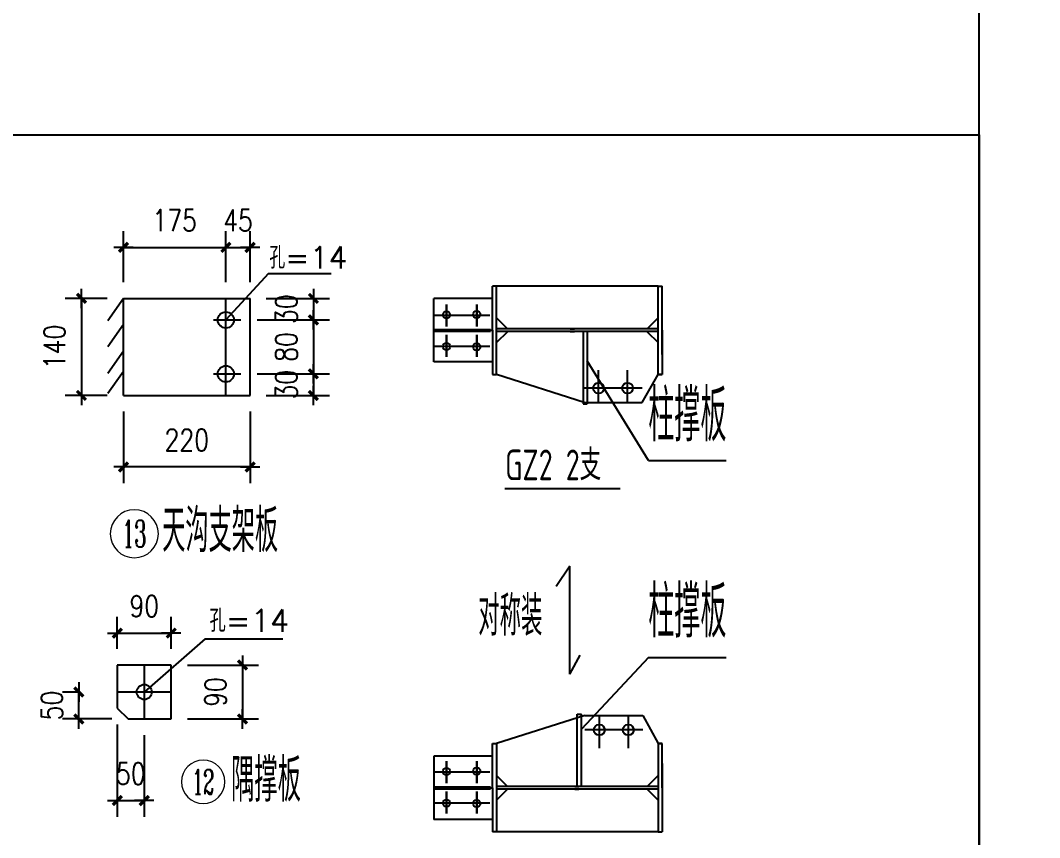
# Model space of a CAD drawing. Header units: millimetres. Extents: x 1471994 to 4527627, y -5186613 to -1927582.
# Drawn here: x 1489472 to 1495145, y -1985578 to -1981032 of the extents above; entities that cross this region are included whole.
import ezdxf
from ezdxf.enums import TextEntityAlignment as Align

# ---------------------------------------------------------------- set-up
doc = ezdxf.new("R2010")
doc.units = ezdxf.units.MM
doc.header["$LTSCALE"] = 1000
doc.header["$PDMODE"] = 34
doc.linetypes.add('CENTER', pattern=[50.8, 31.75, -6.35, 6.35, -6.35])
doc.layers.add('轴线层', color=1, linetype='CENTER', lineweight=15)
doc.layers.add('钢架', color=7, linetype='Continuous', lineweight=25)
doc.styles.add('COMPLEX', font='COMPLEX')
doc.styles.add('DIM_FONT', font='simplex.shx', dxfattribs={"width": 0.8, "bigfont": 'hztxt.shx'})
doc.styles.add('hz', font='gbenor.shx', dxfattribs={"width": 0.75, "height": 100, "bigfont": 'gbcbig.shx'})
doc.styles.get("Standard").update_dxf_attribs({"font": 'txt', "bigfont": 'gbcbig.shx'})
doc.styles.add('TSSD_Label', font='Tssdeng.shx', dxfattribs={"width": 0.7, "bigfont": 'hztxt.shx'})
doc.dimstyles.new('WGH(3)', dxfattribs={"dimscale": 1.2, "dimtxt": 100, "dimasz": 0.3, "dimexe": 75, "dimexo": 75, "dimgap": 75, "dimtad": 1, "dimdec": 0, "dimlfac": 0.333333, "dimzin": 0, "dimdsep": 46, "dimtxsty": 'DIM_FONT', "dimblk1": '_DIMX', "dimblk2": '_DIMX', "dimsah": 1, "dimcen": 0.09, "dimclrd": 3, "dimclre": 3, "dimclrt": 7, "dimazin": 0, "dimtfac": 1, "dimtdec": 0, "dimtix": 1, "dimtmove": 2, "dimatfit": 3, "dimldrblk": '_DIMX', "dimfxl": 1, "dimtolj": 1, "dimtzin": 0, "dimarcsym": 0})

# ---------------------------------------------------------------- blocks, each defined once
blk = doc.blocks.new('_DIMX')
blk.add_line((-150, 0), (150, 0))
at = {"const_width": 50}
blk.add_lwpolyline([(-70, -70), (70, 70)], dxfattribs=at)
blk = doc.blocks.new('*D1327')
at = {"color": 3, "lineweight": -2}
for p, q in [((1490045.6, -1982488.6), (1490045.6, -1982205)), ((1490615.6, -1982488.6), (1490615.6, -1982205)), ((1490046, -1982295), (1490615.3, -1982295))]:
    blk.add_line(p, q, dxfattribs=at)
at = {"layer": 'Defpoints', "color": 0}
for p in [(1490615.6, -1982295), (1490045.6, -1982578.6), (1490615.6, -1982578.6)]:
    blk.add_point(p, dxfattribs=at)
at = {"color": 3, "lineweight": -2, "xscale": 0.36, "yscale": 0.36, "zscale": 0.36, "rotation": 180}
blk.add_blockref('_DIMX', (1490045.6, -1982295), dxfattribs=at)
at = {"color": 3, "lineweight": -2, "xscale": 0.36, "yscale": 0.36, "zscale": 0.36}
blk.add_blockref('_DIMX', (1490615.6, -1982295), dxfattribs=at)
at = {"color": 7, "insert": (1490330.6, -1982145), "char_height": 120, "attachment_point": 5, "style": 'DIM_FONT'}
blk.add_mtext('\\A1;175', dxfattribs=at)
blk = doc.blocks.new('*D1328')
at = {"color": 3, "lineweight": -2}
for p, q in [((1490615.6, -1982488.6), (1490615.6, -1982205)), ((1490750.6, -1982488.6), (1490750.6, -1982205)), ((1490615.3, -1982295), (1490614.9, -1982295)), ((1490615.6, -1982295), (1490750.6, -1982295)), ((1490751, -1982295), (1490751.3, -1982295))]:
    blk.add_line(p, q, dxfattribs=at)
at = {"layer": 'Defpoints', "color": 0}
for p in [(1490750.6, -1982295), (1490615.6, -1982578.6), (1490750.6, -1982578.6)]:
    blk.add_point(p, dxfattribs=at)
at = {"color": 3, "lineweight": -2, "xscale": 0.36, "yscale": 0.36, "zscale": 0.36}
blk.add_blockref('_DIMX', (1490615.6, -1982295), dxfattribs=at)
at = {"color": 3, "lineweight": -2, "xscale": 0.36, "yscale": 0.36, "zscale": 0.36, "rotation": 180}
blk.add_blockref('_DIMX', (1490750.6, -1982295), dxfattribs=at)
at = {"color": 7, "insert": (1490683.1, -1982145), "char_height": 120, "attachment_point": 5, "style": 'DIM_FONT'}
blk.add_mtext('\\A1;45', dxfattribs=at)
blk = doc.blocks.new('*D1329')
at = {"color": 3, "lineweight": -2}
for p, q in [((1489955.6, -1982578.6), (1489721.8, -1982578.6)), ((1489811.8, -1982579), (1489811.8, -1983118.3)), ((1489955.6, -1983118.6), (1489721.8, -1983118.6))]:
    blk.add_line(p, q, dxfattribs=at)
at = {"layer": 'Defpoints', "color": 0}
for p in [(1490045.6, -1982578.6), (1489811.8, -1983118.6), (1490045.6, -1983118.6)]:
    blk.add_point(p, dxfattribs=at)
at = {"color": 3, "lineweight": -2, "xscale": 0.36, "yscale": 0.36, "zscale": 0.36}
for p, rotation in [((1489811.8, -1982578.6), 90), ((1489811.8, -1983118.6), 270)]:
    blk.add_blockref('_DIMX', p, dxfattribs=dict(at, rotation=rotation))
at = {"color": 7, "insert": (1489661.8, -1982848.6), "char_height": 120, "attachment_point": 5, "rotation": 90, "style": 'DIM_FONT'}
blk.add_mtext('\\A1;140', dxfattribs=at)
blk = doc.blocks.new('*D1330')
at = {"color": 3, "lineweight": -2}
for p, q in [((1490840.6, -1982578.6), (1491192.5, -1982578.6)), ((1491102.5, -1982578.3), (1491102.5, -1982577.9)), ((1491102.5, -1982578.6), (1491102.5, -1982698.6)), ((1490789.1, -1982698.6), (1491192.5, -1982698.6)), ((1491102.5, -1982699), (1491102.5, -1982699.3))]:
    blk.add_line(p, q, dxfattribs=at)
at = {"layer": 'Defpoints', "color": 0}
for p in [(1490750.6, -1982578.6), (1490699.1, -1982698.6), (1491102.5, -1982698.6)]:
    blk.add_point(p, dxfattribs=at)
at = {"color": 3, "lineweight": -2, "xscale": 0.36, "yscale": 0.36, "zscale": 0.36}
for p, rotation in [((1491102.5, -1982578.6), 270), ((1491102.5, -1982698.6), 90)]:
    blk.add_blockref('_DIMX', p, dxfattribs=dict(at, rotation=rotation))
at = {"color": 7, "insert": (1490952.5, -1982638.6), "char_height": 120, "attachment_point": 5, "rotation": 90, "style": 'DIM_FONT'}
blk.add_mtext('\\A1;30', dxfattribs=at)
blk = doc.blocks.new('*D1331')
at = {"color": 3, "lineweight": -2}
for p, q in [((1490789.1, -1982698.6), (1491192.5, -1982698.6)), ((1491102.5, -1982698.3), (1491102.5, -1982697.9)), ((1491102.5, -1982698.6), (1491102.5, -1982998.6)), ((1490789.1, -1982998.6), (1491192.5, -1982998.6)), ((1491102.5, -1982999), (1491102.5, -1982999.3))]:
    blk.add_line(p, q, dxfattribs=at)
at = {"layer": 'Defpoints', "color": 0}
for p in [(1490699.1, -1982698.6), (1490699.1, -1982998.6), (1491102.5, -1982998.6)]:
    blk.add_point(p, dxfattribs=at)
at = {"color": 3, "lineweight": -2, "xscale": 0.36, "yscale": 0.36, "zscale": 0.36}
for p, rotation in [((1491102.5, -1982698.6), 270), ((1491102.5, -1982998.6), 90)]:
    blk.add_blockref('_DIMX', p, dxfattribs=dict(at, rotation=rotation))
at = {"color": 7, "insert": (1490952.5, -1982848.6), "char_height": 120, "attachment_point": 5, "rotation": 90, "style": 'DIM_FONT'}
blk.add_mtext('\\A1;80', dxfattribs=at)
blk = doc.blocks.new('*D1332')
at = {"color": 3, "lineweight": -2}
for p, q in [((1490789.1, -1982998.6), (1491192.5, -1982998.6)), ((1491102.5, -1982998.3), (1491102.5, -1982997.9)), ((1491102.5, -1982998.6), (1491102.5, -1983118.6)), ((1490840.6, -1983118.6), (1491192.5, -1983118.6)), ((1491102.5, -1983119), (1491102.5, -1983119.3))]:
    blk.add_line(p, q, dxfattribs=at)
at = {"layer": 'Defpoints', "color": 0}
for p in [(1490699.1, -1982998.6), (1490750.6, -1983118.6), (1491102.5, -1983118.6)]:
    blk.add_point(p, dxfattribs=at)
at = {"color": 3, "lineweight": -2, "xscale": 0.36, "yscale": 0.36, "zscale": 0.36}
for p, rotation in [((1491102.5, -1982998.6), 270), ((1491102.5, -1983118.6), 90)]:
    blk.add_blockref('_DIMX', p, dxfattribs=dict(at, rotation=rotation))
at = {"color": 7, "insert": (1490952.5, -1983058.6), "char_height": 120, "attachment_point": 5, "rotation": 90, "style": 'DIM_FONT'}
blk.add_mtext('\\A1;30', dxfattribs=at)
blk = doc.blocks.new('*D1333')
at = {"color": 3, "lineweight": -2}
for p, q in [((1490045.6, -1983208.6), (1490045.6, -1983606.4)), ((1490750.6, -1983208.6), (1490750.6, -1983606.4)), ((1490750.3, -1983516.4), (1490046, -1983516.4))]:
    blk.add_line(p, q, dxfattribs=at)
at = {"layer": 'Defpoints', "color": 0}
for p in [(1490045.6, -1983118.6), (1490750.6, -1983118.6), (1490045.6, -1983516.4)]:
    blk.add_point(p, dxfattribs=at)
at = {"color": 3, "lineweight": -2, "xscale": 0.36, "yscale": 0.36, "zscale": 0.36, "rotation": 180}
blk.add_blockref('_DIMX', (1490045.6, -1983516.4), dxfattribs=at)
at = {"color": 3, "lineweight": -2, "xscale": 0.36, "yscale": 0.36, "zscale": 0.36}
blk.add_blockref('_DIMX', (1490750.6, -1983516.4), dxfattribs=at)
at = {"color": 7, "insert": (1490398.1, -1983366.4), "char_height": 120, "attachment_point": 5, "style": 'DIM_FONT'}
blk.add_mtext('\\A1;220', dxfattribs=at)
blk = doc.blocks.new('轴线标号')
at = {"lineweight": 13}
blk.add_circle((0, 0), 0.5, dxfattribs=at)
at = {"layer": '钢架', "lineweight": 13, "style": 'COMPLEX', "width": 1.041667}
blk.add_attdef('A', text='', height=0.56, dxfattribs=at).set_placement((-0.25, -0.28), (0.25, -0.28), align=Align.FIT)
blk = doc.blocks.new('*D1341')
at = {"color": 3, "lineweight": -2}
for p, q in [((1490011.4, -1984528.5), (1490011.4, -1984350.7)), ((1490311.4, -1984528.5), (1490311.4, -1984350.7)), ((1490011, -1984440.7), (1490010.6, -1984440.7)), ((1490011.4, -1984440.7), (1490311.4, -1984440.7)), ((1490311.7, -1984440.7), (1490312.1, -1984440.7))]:
    blk.add_line(p, q, dxfattribs=at)
at = {"layer": 'Defpoints', "color": 0}
for p in [(1490311.4, -1984440.7), (1490011.4, -1984618.5), (1490311.4, -1984618.5)]:
    blk.add_point(p, dxfattribs=at)
at = {"color": 3, "lineweight": -2, "xscale": 0.36, "yscale": 0.36, "zscale": 0.36}
blk.add_blockref('_DIMX', (1490011.4, -1984440.7), dxfattribs=at)
at = {"color": 3, "lineweight": -2, "xscale": 0.36, "yscale": 0.36, "zscale": 0.36, "rotation": 180}
blk.add_blockref('_DIMX', (1490311.4, -1984440.7), dxfattribs=at)
at = {"color": 7, "insert": (1490161.4, -1984290.7), "char_height": 120, "attachment_point": 5, "style": 'DIM_FONT'}
blk.add_mtext('\\A1;90', dxfattribs=at)
blk = doc.blocks.new('*D1342')
at = {"color": 3, "lineweight": -2}
for p, q in [((1490401.4, -1984618.5), (1490798.1, -1984618.5)), ((1490708.1, -1984618.2), (1490708.1, -1984617.8)), ((1490708.1, -1984618.5), (1490708.1, -1984918.5)), ((1490401.4, -1984918.5), (1490798.1, -1984918.5)), ((1490708.1, -1984918.9), (1490708.1, -1984919.2))]:
    blk.add_line(p, q, dxfattribs=at)
at = {"layer": 'Defpoints', "color": 0}
for p in [(1490311.4, -1984618.5), (1490311.4, -1984918.5), (1490708.1, -1984918.5)]:
    blk.add_point(p, dxfattribs=at)
at = {"color": 3, "lineweight": -2, "xscale": 0.36, "yscale": 0.36, "zscale": 0.36}
for p, rotation in [((1490708.1, -1984618.5), 270), ((1490708.1, -1984918.5), 90)]:
    blk.add_blockref('_DIMX', p, dxfattribs=dict(at, rotation=rotation))
at = {"color": 7, "insert": (1490558.1, -1984768.5), "char_height": 120, "attachment_point": 5, "rotation": 90, "style": 'DIM_FONT'}
blk.add_mtext('\\A1;90', dxfattribs=at)
blk = doc.blocks.new('*D1274')
at = {"color": 3, "lineweight": -2}
for p, q in [((1489796.9, -1984768.2), (1489796.9, -1984767.8)), ((1489805.2, -1984768.5), (1489706.9, -1984768.5)), ((1489796.9, -1984918.5), (1489796.9, -1984768.5)), ((1489981.4, -1984918.5), (1489706.9, -1984918.5)), ((1489796.9, -1984918.9), (1489796.9, -1984919.2))]:
    blk.add_line(p, q, dxfattribs=at)
at = {"layer": 'Defpoints', "color": 0}
for p in [(1489796.9, -1984768.5), (1489895.2, -1984768.5), (1490071.4, -1984918.5)]:
    blk.add_point(p, dxfattribs=at)
at = {"color": 3, "lineweight": -2, "xscale": 0.36, "yscale": 0.36, "zscale": 0.36}
for p, rotation in [((1489796.9, -1984768.5), 270), ((1489796.9, -1984918.5), 90)]:
    blk.add_blockref('_DIMX', p, dxfattribs=dict(at, rotation=rotation))
at = {"color": 7, "insert": (1489646.9, -1984843.5), "char_height": 120, "attachment_point": 5, "rotation": 90, "style": 'DIM_FONT'}
blk.add_mtext('\\A1;50', dxfattribs=at)
blk = doc.blocks.new('*D1275')
at = {"color": 3, "lineweight": -2}
for p, q in [((1490011.4, -1984948.5), (1490011.4, -1985462.3)), ((1490161.4, -1985008.5), (1490161.4, -1985462.3)), ((1490011, -1985372.3), (1490010.6, -1985372.3)), ((1490011.4, -1985372.3), (1490161.4, -1985372.3)), ((1490161.7, -1985372.3), (1490162.1, -1985372.3))]:
    blk.add_line(p, q, dxfattribs=at)
at = {"layer": 'Defpoints', "color": 0}
for p in [(1490011.4, -1984858.5), (1490161.4, -1984918.5), (1490161.4, -1985372.3)]:
    blk.add_point(p, dxfattribs=at)
at = {"color": 3, "lineweight": -2, "xscale": 0.36, "yscale": 0.36, "zscale": 0.36}
blk.add_blockref('_DIMX', (1490011.4, -1985372.3), dxfattribs=at)
at = {"color": 3, "lineweight": -2, "xscale": 0.36, "yscale": 0.36, "zscale": 0.36, "rotation": 180}
blk.add_blockref('_DIMX', (1490161.4, -1985372.3), dxfattribs=at)
at = {"color": 7, "insert": (1490086.4, -1985222.3), "char_height": 120, "attachment_point": 5, "style": 'DIM_FONT'}
blk.add_mtext('\\A1;50', dxfattribs=at)

msp = doc.modelspace()

# ---------------------------------------------------------------- linework, layer by layer
for p, q in [((1491338.5, -1981667.9), (1492730.2, -1981667.9)), ((1491338.5, -1981667.9), (1494808, -1981667.9)), ((1494808, -1981681.8), (1494808, -1982617)), ((1490853.7, -1982440.2), (1490615.6, -1982698.6)), ((1490853.7, -1982440.2), (1491201.5, -1982440.2)), ((1492099.1, -1982755.9), (1492099.1, -1982510.2)), ((1492099.1, -1982755.9), (1492099.1, -1982510.2)), ((1492121.8, -1982510.2), (1492099.1, -1982510.2)), ((1492121.8, -1983001.6), (1492121.8, -1982510.2)), ((1493021.5, -1983001.6), (1493021.5, -1982510.2)), ((1493021.5, -1982510.2), (1493044.1, -1982510.2)), ((1493044.1, -1982755.9), (1493044.1, -1982510.2)), ((1490045.6, -1982578.6), (1489958.3, -1982702.7)), ((1490045.6, -1983118.6), (1490045.6, -1982578.6)), ((1492099.1, -1982580), (1491773.2, -1982580)), ((1490045.6, -1982724.1), (1489958.3, -1982848.1)), ((1492182.3, -1982748), (1492121.8, -1982687.5)), ((1492182.3, -1982748), (1492121.8, -1982687.5)), ((1492961, -1982748), (1493021.5, -1982687.5)), ((1491773.2, -1982755.9), (1492099.1, -1982755.9)), ((1492099.1, -1982755.9), (1492099.1, -1983001.6)), ((1492099.1, -1982755.9), (1492099.1, -1983001.6)), ((1493021.5, -1982748.3), (1492121.8, -1982748.3)), ((1493021.5, -1982763.4), (1492121.8, -1982763.4)), ((1492182.3, -1982763.8), (1492121.8, -1982824.2)), ((1492182.3, -1982763.8), (1492121.8, -1982824.2)), ((1492532.8, -1982748.3), (1492556.8, -1982748.3)), ((1492532.8, -1982763.4), (1492556.8, -1982763.4)), ((1492603.4, -1982763.4), (1492603.4, -1983165.8)), ((1492627.4, -1982763.4), (1492627.4, -1983165.8)), ((1492961, -1982763.8), (1493021.5, -1982824.2)), ((1493044.1, -1982755.9), (1493044.1, -1983001.6)), ((1490045.6, -1982872.1), (1489958.3, -1982996.2)), ((1492099.1, -1982931.7), (1491773.2, -1982931.7)), ((1492967.3, -1983480.5), (1492627.4, -1982926.3)), ((1490045.6, -1982984.5), (1489958.3, -1983108.5)), ((1492099.1, -1983001.6), (1492121.8, -1983001.6)), ((1492609.2, -1983158.6), (1492121.8, -1983001.6)), ((1492689.8, -1983158.6), (1492689.8, -1982977.1)), ((1492851.1, -1983158.6), (1492851.1, -1982977.1)), ((1492931.8, -1983158.6), (1493021.5, -1983001.6)), ((1493044.1, -1983001.6), (1493021.5, -1983001.6)), ((1493021.5, -1983001.6), (1493044.1, -1983001.6)), ((1492931.8, -1983077.9), (1492609.2, -1983077.9)), ((1492603.4, -1983165.8), (1492627.4, -1983165.8)), ((1492609.2, -1983158.6), (1492931.8, -1983158.6)), ((1492967.3, -1983480.5), (1493400.5, -1983480.5)), ((1492168.2, -1983636), (1492811.1, -1983636)), ((1490500.4, -1984472.7), (1490161.4, -1984768.5)), ((1492967.3, -1984576.6), (1492595.2, -1984975.5)), ((1492967.3, -1984576.6), (1493400.5, -1984576.6)), ((1492613.4, -1984898.5), (1492121.8, -1985055.5)), ((1492571.2, -1985293.7), (1492571.2, -1984891.3)), ((1492571.2, -1984891.3), (1492595.2, -1984891.3)), ((1492595.2, -1985293.7), (1492595.2, -1984891.3)), ((1492613.4, -1984898.5), (1492935.9, -1984898.5)), ((1492694, -1984898.5), (1492694, -1985080)), ((1492855.3, -1984898.5), (1492855.3, -1985080)), ((1492935.9, -1984898.5), (1493021.5, -1985055.5)), ((1492935.9, -1984979.2), (1492613.4, -1984979.2)), ((1492099.1, -1985301.2), (1492099.1, -1985055.5)), ((1492099.1, -1985301.2), (1492099.1, -1985055.5)), ((1492099.1, -1985055.5), (1492121.8, -1985055.5)), ((1492121.8, -1985055.5), (1492121.8, -1985546.9)), ((1493044.1, -1985055.5), (1493021.5, -1985055.5)), ((1493021.5, -1985055.5), (1493021.5, -1985546.9)), ((1493021.5, -1985055.5), (1493044.1, -1985055.5)), ((1493044.1, -1985301.2), (1493044.1, -1985055.5)), ((1492099.1, -1985125.4), (1491773.2, -1985125.4)), ((1492182.3, -1985293.3), (1492121.8, -1985232.8)), ((1492182.3, -1985293.3), (1492121.8, -1985232.8)), ((1492961, -1985293.3), (1493021.5, -1985232.8)), ((1491773.2, -1985301.2), (1492099.1, -1985301.2)), ((1492099.1, -1985301.2), (1492099.1, -1985546.9)), ((1492099.1, -1985301.2), (1492099.1, -1985546.9)), ((1493021.5, -1985293.7), (1492121.8, -1985293.7)), ((1493021.5, -1985308.8), (1492121.8, -1985308.8)), ((1492182.3, -1985309.1), (1492121.8, -1985369.6)), ((1492182.3, -1985309.1), (1492121.8, -1985369.6)), ((1492557, -1985293.7), (1492581, -1985293.7)), ((1492557, -1985308.8), (1492581, -1985308.8)), ((1492961, -1985309.1), (1493021.5, -1985369.6)), ((1493044.1, -1985301.2), (1493044.1, -1985546.9)), ((1492099.1, -1985477.1), (1491773.2, -1985477.1)), ((1492121.8, -1985546.9), (1492099.1, -1985546.9)), ((1493021.5, -1985546.9), (1493044.1, -1985546.9))]:
    msp.add_line(p, q)
at = {"lineweight": -3}
for p, q in [((1493021.5, -1982510.2), (1492121.8, -1982510.2)), ((1491773.2, -1982931.7), (1491773.2, -1982580)), ((1491843.7, -1982734.5), (1491843.7, -1982613.5)), ((1491843.7, -1982613.5), (1491843.7, -1982734.5)), ((1492011.7, -1982734.5), (1492011.7, -1982613.5)), ((1492011.7, -1982613.5), (1492011.7, -1982734.5)), ((1493044.1, -1982890.3), (1493044.1, -1982621.5)), ((1491773.2, -1982672.3), (1492085.6, -1982672.3)), ((1491773.2, -1982750.8), (1492089.1, -1982750.8)), ((1491773.2, -1982760.9), (1492089.1, -1982760.9)), ((1491843.7, -1982782.2), (1491843.7, -1982903.2)), ((1491843.7, -1982903.2), (1491843.7, -1982782.2)), ((1492011.7, -1982782.2), (1492011.7, -1982903.2)), ((1492011.7, -1982903.2), (1492011.7, -1982782.2)), ((1491773.2, -1982844.4), (1492085.6, -1982844.4)), ((1491773.2, -1985125.4), (1491773.2, -1985477.1)), ((1491843.7, -1985274.9), (1491843.7, -1985153.9)), ((1491843.7, -1985153.9), (1491843.7, -1985274.9)), ((1492011.7, -1985274.9), (1492011.7, -1985153.9)), ((1492011.7, -1985153.9), (1492011.7, -1985274.9)), ((1491773.2, -1985212.7), (1492085.6, -1985212.7)), ((1493044.1, -1985166.8), (1493044.1, -1985435.6)), ((1491773.2, -1985296.2), (1492089.1, -1985296.2)), ((1491773.2, -1985306.3), (1492089.1, -1985306.3)), ((1491843.7, -1985322.6), (1491843.7, -1985443.6)), ((1491843.7, -1985443.6), (1491843.7, -1985322.6)), ((1492011.7, -1985322.6), (1492011.7, -1985443.6)), ((1492011.7, -1985443.6), (1492011.7, -1985322.6)), ((1491773.2, -1985384.8), (1492085.6, -1985384.8)), ((1493021.5, -1985546.9), (1492121.8, -1985546.9))]:
    msp.add_line(p, q, dxfattribs=at)
at = {"color": 2}
for p, q in [((1490045.6, -1982578.6), (1490750.6, -1982578.6)), ((1490615.6, -1983118.6), (1490615.6, -1982578.6)), ((1490750.6, -1983118.6), (1490750.6, -1982578.6)), ((1490547.1, -1982698.6), (1490699.1, -1982698.6)), ((1490547.1, -1982998.6), (1490699.1, -1982998.6)), ((1490615.6, -1982998.6), (1490668.2, -1982998.6)), ((1490045.6, -1983118.6), (1490750.6, -1983118.6))]:
    msp.add_line(p, q, dxfattribs=at)
at = {"color": 1}
for p, q in [((1492530.9, -1984068.5), (1492453.4, -1984182.1)), ((1492530.9, -1984668.8), (1492530.9, -1984068.5)), ((1490500.4, -1984472.7), (1490933.3, -1984472.7)), ((1492530.9, -1984668.8), (1492587.4, -1984563.5)), ((1490011.4, -1984618.5), (1490011.4, -1984858.5)), ((1490311.4, -1984618.5), (1490011.4, -1984618.5)), ((1490161.4, -1984618.5), (1490161.4, -1984918.5)), ((1490311.4, -1984918.5), (1490311.4, -1984618.5)), ((1490311.4, -1984768.5), (1490011.4, -1984768.5)), ((1490011.4, -1984858.5), (1490071.4, -1984918.5)), ((1490071.4, -1984918.5), (1490311.4, -1984918.5))]:
    msp.add_line(p, q, dxfattribs=at)
for points in [[(1494808, -1975327), (1509959.5, -1975327), (1509959.5, -1988036.7), (1494808, -1988036.7)], [(1479656.6, -1981667.9), (1494808, -1981667.9), (1494808, -1994377.5), (1479656.6, -1994377.5)]]:
    msp.add_lwpolyline(points, close=True)
at = {"color": 2}
for centre in [(1490615.6, -1982698.6), (1490615.6, -1982998.6)]:
    msp.add_circle(centre, 45, dxfattribs=at)
at = {"lineweight": -3}
for centre in [(1491843.7, -1982670.7), (1492011.7, -1982668.3), (1491843.7, -1982846), (1492011.7, -1982848.4), (1491843.7, -1985211), (1492011.7, -1985208.7), (1491843.7, -1985386.4), (1492011.7, -1985388.8)]:
    msp.add_circle(centre, 20.2, dxfattribs=at)
for centre in [(1492689.8, -1983077.9), (1492851.1, -1983077.9), (1492694, -1984979.2), (1492855.3, -1984979.2)]:
    msp.add_circle(centre, 30.2)
at = {"color": 1}
msp.add_circle((1490161.4, -1984768.5), 42, dxfattribs=at)

# ---------------------------------------------------------------- block references
ref = msp.add_blockref('轴线标号', (1490106, -1983888.1), dxfattribs=dict(xscale=-267.3736323388875, yscale=267.3736323389458, zscale=267.3736323387012))
ref.add_attrib('A', '13', dxfattribs={"layer": '钢架', "lineweight": 13, "height": 149.73, "style": 'COMPLEX', "width": 0.646552}).set_placement((1490039.1, -1983963), (1490172.8, -1983963), align=Align.FIT)
ref = msp.add_blockref('轴线标号', (1490489.4, -1985268.1), dxfattribs=dict(xscale=-242.1862611763645, yscale=242.1862611763063, zscale=242.1862611763598))
ref.add_attrib('A', '12', dxfattribs={"layer": '钢架', "lineweight": 13, "height": 135.62, "style": 'COMPLEX', "width": 0.646552}).set_placement((1490428.9, -1985335.9), (1490550, -1985335.9), align=Align.FIT)

# ---------------------------------------------------------------- texts
at = {"color": 0, "style": 'TSSD_Label', "width": 0.7}
msp.add_text('GZ2 2支', height=170.7, dxfattribs=at).set_placement((1492169.8, -1983590.3))
at = {"layer": '轴线层', "color": 4, "linetype": 'ByBlock', "attachment_point": 1}
for insert, char_height in [((1490857.4, -1982290.4), 122.5), ((1490524.8, -1984308.9), 125)]:
    msp.add_mtext_dynamic_manual_height_columns('孔=14', width=1506.743, gutter_width=12.5, heights=[336], dxfattribs=dict(at, insert=insert, char_height=char_height))
at = {"layer": '钢架', "lineweight": 13, "style": 'hz', "width": 0.7}
for p in [(1492966.5, -1983373.7), (1492966.5, -1984465.3)]:
    msp.add_text('柱撑板', height=288, dxfattribs=at).set_placement(p)
at = {"layer": '钢架', "lineweight": 13, "style": 'hz'}
for s, insert, char_height, width, attachment_point in [('天沟支架板', (1490261.2, -1983751), 238.88, 978.981, 1), ('对称装', (1492020.6, -1984455.9), 220.32, 902.923, 7), ('隅撑板', (1490644.7, -1985138.3), 240, 1506.743, 1)]:
    msp.add_mtext(s, dxfattribs=dict(at, insert=insert, char_height=char_height, width=width, attachment_point=attachment_point))

# ---------------------------------------------------------------- dimensions: what is measured, and where the dimension line sits
for base, p1, p2, text, picture, middle in [((1490615.6, -1982295), (1490045.6, -1982578.6), (1490615.6, -1982578.6), '175', '*D1327', (1490330.6, -1982145)), ((1490045.6, -1983516.4), (1490750.6, -1983118.6), (1490045.6, -1983118.6), '220', '*D1333', (1490398.1, -1983366.4))]:
    dim = msp.add_linear_dim(base=base, p1=p1, p2=p2, text=text, dimstyle='WGH(3)')
    dim.commit()
    dim.dimension.update_dxf_attribs({"geometry": picture, "text_midpoint": middle})
dim = msp.add_linear_dim(base=(1490750.6, -1982295), p1=(1490615.6, -1982578.6), p2=(1490750.6, -1982578.6), dimstyle='WGH(3)')
dim.commit()
dim.dimension.update_dxf_attribs({"geometry": '*D1328', "text_midpoint": (1490683.1, -1982145)})
for base, p1, p2, text, picture, middle in [((1489811.8, -1983118.6), (1490045.6, -1982578.6), (1490045.6, -1983118.6), '140', '*D1329', (1489661.8, -1982848.6)), ((1491102.5, -1982698.6), (1490750.6, -1982578.6), (1490699.1, -1982698.6), '30', '*D1330', (1490952.5, -1982638.6)), ((1491102.5, -1982998.6), (1490699.1, -1982698.6), (1490699.1, -1982998.6), '80', '*D1331', (1490952.5, -1982848.6)), ((1491102.5, -1983118.6), (1490699.1, -1982998.6), (1490750.6, -1983118.6), '30', '*D1332', (1490952.5, -1983058.6))]:
    dim = msp.add_linear_dim(base=base, p1=p1, p2=p2, angle=90, text=text, dimstyle='WGH(3)')
    dim.commit()
    dim.dimension.update_dxf_attribs({"geometry": picture, "text_midpoint": middle})
at = {"color": 1}
dim = msp.add_linear_dim(base=(1490311.4, -1984440.7), p1=(1490011.4, -1984618.5), p2=(1490311.4, -1984618.5), text='90', dimstyle='WGH(3)', dxfattribs=at)
dim.commit()
dim.dimension.update_dxf_attribs({"geometry": '*D1341', "text_midpoint": (1490161.4, -1984290.7)})
dim = msp.add_linear_dim(base=(1490708.1, -1984918.5), p1=(1490311.4, -1984618.5), p2=(1490311.4, -1984918.5), angle=90, text='90', dimstyle='WGH(3)', dxfattribs=at)
dim.commit()
dim.dimension.update_dxf_attribs({"geometry": '*D1342', "text_midpoint": (1490558.1, -1984768.5)})
dim = msp.add_linear_dim(base=(1489796.9, -1984768.5), p1=(1490071.4, -1984918.5), p2=(1489895.2, -1984768.5), angle=90, dimstyle='WGH(3)', dxfattribs=at)
dim.commit()
dim.dimension.update_dxf_attribs({"geometry": '*D1274', "text_midpoint": (1489646.9, -1984843.5)})
dim = msp.add_linear_dim(base=(1490161.4, -1985372.3), p1=(1490011.4, -1984858.5), p2=(1490161.4, -1984918.5), dimstyle='WGH(3)', dxfattribs=at)
dim.commit()
dim.dimension.update_dxf_attribs({"geometry": '*D1275', "text_midpoint": (1490086.4, -1985222.3)})

doc.saveas('drawing.dxf')
